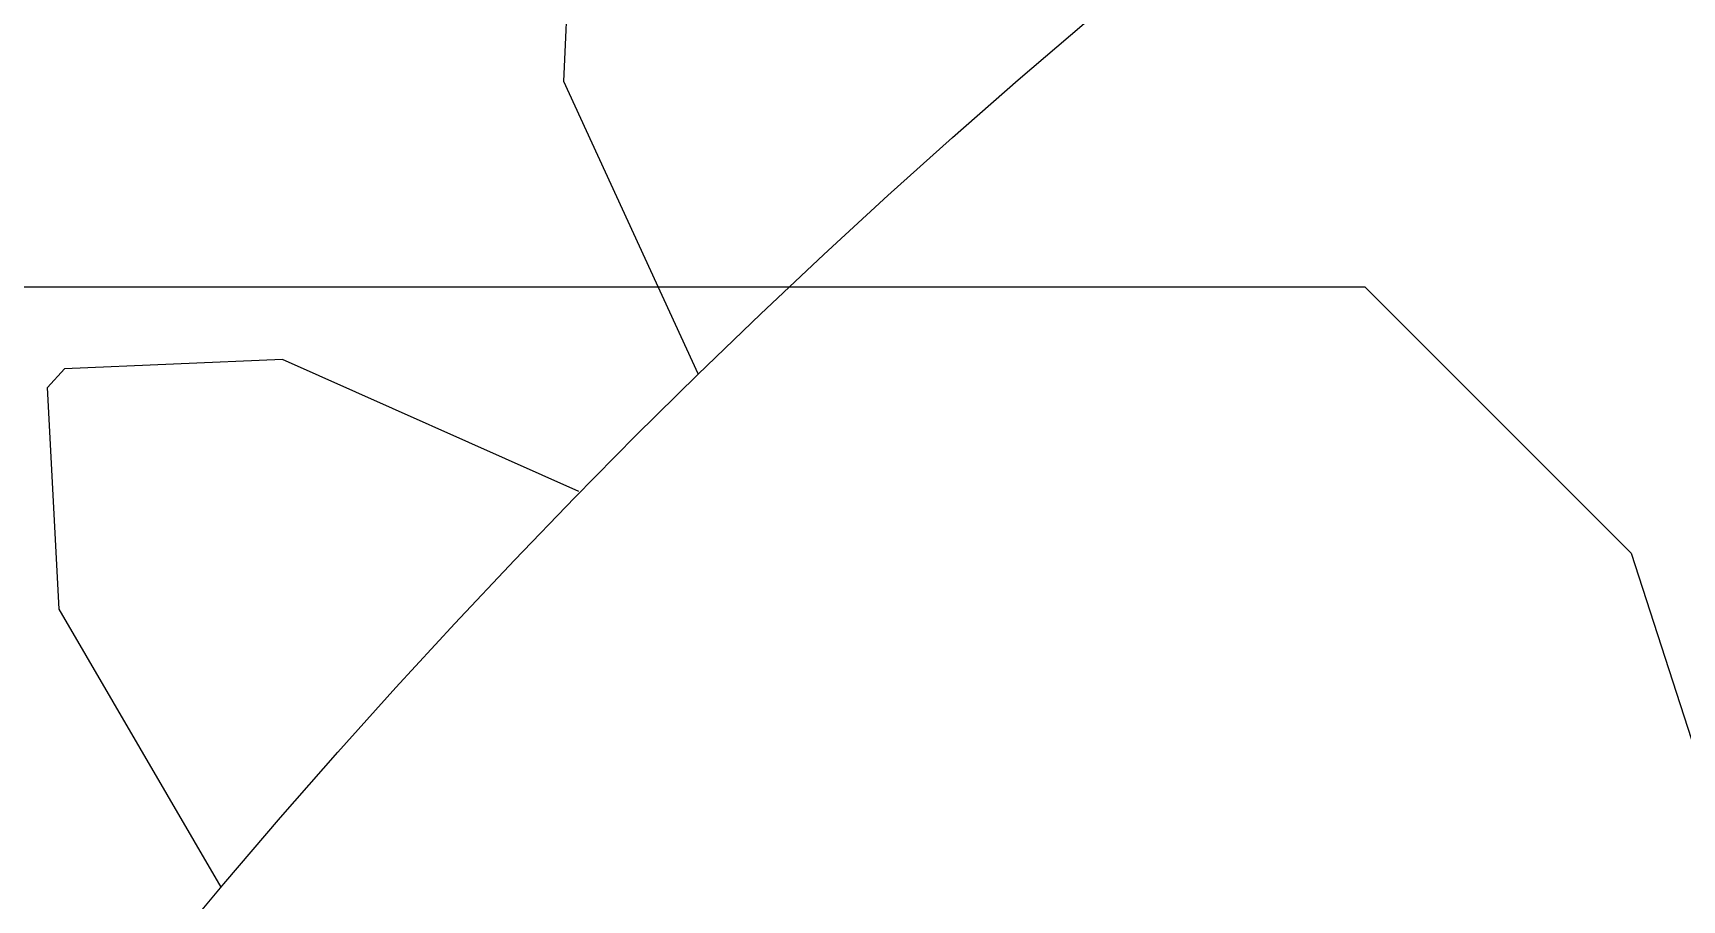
# Model space of a CAD drawing. Extents: x -381 to 213, y -63 to 250.
# Drawn here: x -167.47 to -153.25, y 52.83 to 60.31 of the extents above; entities that cross this region are included whole.
import ezdxf

# ---------------------------------------------------------------- set-up
doc = ezdxf.new("R2010")
doc.units = 0
doc.header["$MEASUREMENT"] = 0
doc.linetypes.add('K5LT65535', pattern=[0])
doc.linetypes.add('K5LT_BASIC', pattern=[0])
doc.layers.add('Системный слой', color=7, linetype='Continuous')

# ---------------------------------------------------------------- blocks, each defined once
blk = doc.blocks.new('*U')
at = {"layer": 'Системный слой', "color": 5, "linetype": 'K5LT_BASIC'}
blk.add_line((44.721, 50.615), (44.866, 50.776), dxfattribs=at)
blk.add_line((44.721, 50.615), (44.866, 50.776), dxfattribs=at)
for points in [[(50.332, 50.731), (49.174, 53.252), (49.259, 55.164)], [(50.332, 50.731), (49.174, 53.252), (49.259, 55.164)], [(49.303, 49.718), (46.747, 50.854), (44.866, 50.776)], [(49.303, 49.718), (46.747, 50.854), (44.866, 50.776)], [(46.217, 46.306), (44.821, 48.703), (44.721, 50.615)], [(46.217, 46.306), (44.821, 48.703), (44.721, 50.615)]]:
    blk.add_lwpolyline(points, dxfattribs=at)
blk = doc.blocks.new('*F')
at = {"layer": 'Системный слой', "color": 5, "linetype": 'K5LT65535'}
blk.add_lwpolyline([(64.596, 15.692), (64.596, 19.329), (62.012, 19.329), (59.428, 45.933), (-51.102, 45.933), (-51.102, 49.761), (-44.02, 51.483), (56.079, 51.483), (58.376, 49.186), (59.428, 45.933)], dxfattribs=at)
at = {"layer": 'Системный слой', "color": 5, "linetype": 'K5LT_BASIC'}
blk.add_circle((94.013, 5.981), 62.534, dxfattribs=at)
blk.add_circle((94.013, 5.981), 62.534, dxfattribs=at)
at = {"layer": 'Системный слой'}
blk.add_blockref('*U', (0, 0), dxfattribs=at)
blk.add_blockref('*U', (0, 0), dxfattribs=at)
blk.add_blockref('*U', (0, 0), dxfattribs=at)
blk.add_blockref('*U', (0, 0), dxfattribs=at)
blk.add_blockref('*U', (0, 0), dxfattribs=at)
blk.add_blockref('*U', (0, 0), dxfattribs=at)
blk.add_blockref('*U', (0, 0), dxfattribs=at)
blk.add_blockref('*U', (0, 0), dxfattribs=at)
blk.add_blockref('*U', (0, 0), dxfattribs=at)
blk.add_blockref('*U', (0, 0), dxfattribs=at)
blk.add_blockref('*U', (0, 0), dxfattribs=at)
blk.add_blockref('*U', (0, 0), dxfattribs=at)
blk.add_blockref('*U', (0, 0), dxfattribs=at)
blk.add_blockref('*U', (0, 0), dxfattribs=at)
blk.add_blockref('*U', (0, 0), dxfattribs=at)
blk.add_blockref('*U', (0, 0), dxfattribs=at)
blk.add_blockref('*U', (0, 0), dxfattribs=at)
blk.add_blockref('*U', (0, 0), dxfattribs=at)
blk.add_blockref('*U', (0, 0), dxfattribs=at)
blk.add_blockref('*U', (0, 0), dxfattribs=at)
blk.add_blockref('*U', (0, 0), dxfattribs=at)
blk.add_blockref('*U', (0, 0), dxfattribs=at)
blk.add_blockref('*U', (0, 0), dxfattribs=at)
blk.add_blockref('*U', (0, 0), dxfattribs=at)
blk.add_blockref('*U', (0, 0), dxfattribs=at)
blk.add_blockref('*U', (0, 0), dxfattribs=at)
blk.add_blockref('*U', (0, 0), dxfattribs=at)
blk.add_blockref('*U', (0, 0), dxfattribs=at)
blk.add_blockref('*U', (0, 0), dxfattribs=at)
blk.add_blockref('*U', (0, 0), dxfattribs=at)
blk.add_blockref('*U', (0, 0), dxfattribs=at)
blk.add_blockref('*U', (0, 0), dxfattribs=at)
blk.add_blockref('*U', (0, 0), dxfattribs=at)
blk.add_blockref('*U', (0, 0), dxfattribs=at)
blk.add_blockref('*U', (0, 0), dxfattribs=at)
blk.add_blockref('*U', (0, 0), dxfattribs=at)
blk.add_blockref('*U', (0, 0), dxfattribs=at)
blk.add_blockref('*U', (0, 0), dxfattribs=at)
blk.add_blockref('*U', (0, 0), dxfattribs=at)
blk.add_blockref('*U', (0, 0), dxfattribs=at)
blk.add_blockref('*U', (0, 0), dxfattribs=at)
blk.add_blockref('*U', (0, 0), dxfattribs=at)
blk.add_blockref('*U', (0, 0), dxfattribs=at)
blk.add_blockref('*U', (0, 0), dxfattribs=at)
blk.add_blockref('*U', (0, 0), dxfattribs=at)
blk.add_blockref('*U', (0, 0), dxfattribs=at)
blk.add_blockref('*U', (0, 0), dxfattribs=at)
blk.add_blockref('*U', (0, 0), dxfattribs=at)
blk.add_blockref('*U', (0, 0), dxfattribs=at)
blk.add_blockref('*U', (0, 0), dxfattribs=at)
blk.add_blockref('*U', (0, 0), dxfattribs=at)
blk.add_blockref('*U', (0, 0), dxfattribs=at)
blk.add_blockref('*U', (0, 0), dxfattribs=at)
blk.add_blockref('*U', (0, 0), dxfattribs=at)
blk.add_blockref('*U', (0, 0), dxfattribs=at)
blk.add_blockref('*U', (0, 0), dxfattribs=at)
blk.add_blockref('*U', (0, 0), dxfattribs=at)
blk.add_blockref('*U', (0, 0), dxfattribs=at)
blk.add_blockref('*U', (0, 0), dxfattribs=at)
blk.add_blockref('*U', (0, 0), dxfattribs=at)
blk.add_blockref('*U', (0, 0), dxfattribs=at)
blk.add_blockref('*U', (0, 0), dxfattribs=at)
blk.add_blockref('*U', (0, 0), dxfattribs=at)
blk.add_blockref('*U', (0, 0), dxfattribs=at)
blk.add_blockref('*U', (0, 0), dxfattribs=at)
blk.add_blockref('*U', (0, 0), dxfattribs=at)
blk.add_blockref('*U', (0, 0), dxfattribs=at)
blk.add_blockref('*U', (0, 0), dxfattribs=at)
blk.add_blockref('*U', (0, 0), dxfattribs=at)
blk.add_blockref('*U', (0, 0), dxfattribs=at)
blk.add_blockref('*U', (0, 0), dxfattribs=at)
blk.add_blockref('*U', (0, 0), dxfattribs=at)
blk.add_blockref('*U', (0, 0), dxfattribs=at)
blk.add_blockref('*U', (0, 0), dxfattribs=at)
blk.add_blockref('*U', (0, 0), dxfattribs=at)
blk.add_blockref('*U', (0, 0), dxfattribs=at)
blk.add_blockref('*U', (0, 0), dxfattribs=at)
blk.add_blockref('*U', (0, 0), dxfattribs=at)
blk.add_blockref('*U', (0, 0), dxfattribs=at)
blk.add_blockref('*U', (0, 0), dxfattribs=at)
blk.add_blockref('*U', (0, 0), dxfattribs=at)
blk.add_blockref('*U', (0, 0), dxfattribs=at)
blk.add_blockref('*U', (0, 0), dxfattribs=at)
blk.add_blockref('*U', (0, 0), dxfattribs=at)
blk.add_blockref('*U', (0, 0), dxfattribs=at)
blk.add_blockref('*U', (0, 0), dxfattribs=at)
blk.add_blockref('*U', (0, 0), dxfattribs=at)
blk.add_blockref('*U', (0, 0), dxfattribs=at)
blk.add_blockref('*U', (0, 0), dxfattribs=at)
blk.add_blockref('*U', (0, 0), dxfattribs=at)
blk.add_blockref('*U', (0, 0), dxfattribs=at)
blk.add_blockref('*U', (0, 0), dxfattribs=at)
blk.add_blockref('*U', (0, 0), dxfattribs=at)
blk.add_blockref('*U', (0, 0), dxfattribs=at)
blk.add_blockref('*U', (0, 0), dxfattribs=at)
blk.add_blockref('*U', (0, 0), dxfattribs=at)
blk.add_blockref('*U', (0, 0), dxfattribs=at)
blk.add_blockref('*U', (0, 0), dxfattribs=at)
blk.add_blockref('*U', (0, 0), dxfattribs=at)
blk.add_blockref('*U', (0, 0), dxfattribs=at)
blk.add_blockref('*U', (0, 0), dxfattribs=at)
blk.add_blockref('*U', (0, 0), dxfattribs=at)
blk.add_blockref('*U', (0, 0), dxfattribs=at)
blk.add_blockref('*U', (0, 0), dxfattribs=at)
blk.add_blockref('*U', (0, 0), dxfattribs=at)
blk.add_blockref('*U', (0, 0), dxfattribs=at)
blk.add_blockref('*U', (0, 0), dxfattribs=at)
blk.add_blockref('*U', (0, 0), dxfattribs=at)
blk.add_blockref('*U', (0, 0), dxfattribs=at)
blk.add_blockref('*U', (0, 0), dxfattribs=at)
blk.add_blockref('*U', (0, 0), dxfattribs=at)
blk.add_blockref('*U', (0, 0), dxfattribs=at)
blk.add_blockref('*U', (0, 0), dxfattribs=at)
blk.add_blockref('*U', (0, 0), dxfattribs=at)
blk.add_blockref('*U', (0, 0), dxfattribs=at)
blk.add_blockref('*U', (0, 0), dxfattribs=at)
blk.add_blockref('*U', (0, 0), dxfattribs=at)
blk.add_blockref('*U', (0, 0), dxfattribs=at)
blk.add_blockref('*U', (0, 0), dxfattribs=at)
blk.add_blockref('*U', (0, 0), dxfattribs=at)
blk.add_blockref('*U', (0, 0), dxfattribs=at)
blk.add_blockref('*U', (0, 0), dxfattribs=at)
blk.add_blockref('*U', (0, 0), dxfattribs=at)
blk.add_blockref('*U', (0, 0), dxfattribs=at)
blk.add_blockref('*U', (0, 0), dxfattribs=at)
blk.add_blockref('*U', (0, 0), dxfattribs=at)
blk.add_blockref('*U', (0, 0), dxfattribs=at)
blk.add_blockref('*U', (0, 0), dxfattribs=at)
blk.add_blockref('*U', (0, 0), dxfattribs=at)
blk.add_blockref('*U', (0, 0), dxfattribs=at)
blk.add_blockref('*U', (0, 0), dxfattribs=at)
blk.add_blockref('*U', (0, 0), dxfattribs=at)
blk.add_blockref('*U', (0, 0), dxfattribs=at)
blk.add_blockref('*U', (0, 0), dxfattribs=at)
blk.add_blockref('*U', (0, 0), dxfattribs=at)
blk.add_blockref('*U', (0, 0), dxfattribs=at)
blk.add_blockref('*U', (0, 0), dxfattribs=at)
blk.add_blockref('*U', (0, 0), dxfattribs=at)
blk.add_blockref('*U', (0, 0), dxfattribs=at)
blk.add_blockref('*U', (0, 0), dxfattribs=at)
blk.add_blockref('*U', (0, 0), dxfattribs=at)
blk.add_blockref('*U', (0, 0), dxfattribs=at)
blk.add_blockref('*U', (0, 0), dxfattribs=at)
blk.add_blockref('*U', (0, 0), dxfattribs=at)
blk.add_blockref('*U', (0, 0), dxfattribs=at)
blk.add_blockref('*U', (0, 0), dxfattribs=at)
blk.add_blockref('*U', (0, 0), dxfattribs=at)
blk.add_blockref('*U', (0, 0), dxfattribs=at)
blk.add_blockref('*U', (0, 0), dxfattribs=at)
blk.add_blockref('*U', (0, 0), dxfattribs=at)
blk.add_blockref('*U', (0, 0), dxfattribs=at)
blk.add_blockref('*U', (0, 0), dxfattribs=at)
blk.add_blockref('*U', (0, 0), dxfattribs=at)
blk.add_blockref('*U', (0, 0), dxfattribs=at)
blk.add_blockref('*U', (0, 0), dxfattribs=at)
blk.add_blockref('*U', (0, 0), dxfattribs=at)
blk.add_blockref('*U', (0, 0), dxfattribs=at)
blk.add_blockref('*U', (0, 0), dxfattribs=at)
blk.add_blockref('*U', (0, 0), dxfattribs=at)
blk.add_blockref('*U', (0, 0), dxfattribs=at)
blk.add_blockref('*U', (0, 0), dxfattribs=at)
blk.add_blockref('*U', (0, 0), dxfattribs=at)
blk.add_blockref('*U', (0, 0), dxfattribs=at)
blk.add_blockref('*U', (0, 0), dxfattribs=at)
blk.add_blockref('*U', (0, 0), dxfattribs=at)
blk.add_blockref('*U', (0, 0), dxfattribs=at)
blk.add_blockref('*U', (0, 0), dxfattribs=at)
blk.add_blockref('*U', (0, 0), dxfattribs=at)
blk.add_blockref('*U', (0, 0), dxfattribs=at)
blk.add_blockref('*U', (0, 0), dxfattribs=at)
blk.add_blockref('*U', (0, 0), dxfattribs=at)
blk.add_blockref('*U', (0, 0), dxfattribs=at)
blk.add_blockref('*U', (0, 0), dxfattribs=at)
blk.add_blockref('*U', (0, 0), dxfattribs=at)
blk.add_blockref('*U', (0, 0), dxfattribs=at)
blk.add_blockref('*U', (0, 0), dxfattribs=at)
blk.add_blockref('*U', (0, 0), dxfattribs=at)
blk.add_blockref('*U', (0, 0), dxfattribs=at)
blk.add_blockref('*U', (0, 0), dxfattribs=at)
blk.add_blockref('*U', (0, 0), dxfattribs=at)
blk.add_blockref('*U', (0, 0), dxfattribs=at)
blk.add_blockref('*U', (0, 0), dxfattribs=at)
blk.add_blockref('*U', (0, 0), dxfattribs=at)
blk.add_blockref('*U', (0, 0), dxfattribs=at)
blk.add_blockref('*U', (0, 0), dxfattribs=at)
blk.add_blockref('*U', (0, 0), dxfattribs=at)
blk.add_blockref('*U', (0, 0), dxfattribs=at)
blk.add_blockref('*U', (0, 0), dxfattribs=at)
blk.add_blockref('*U', (0, 0), dxfattribs=at)
blk.add_blockref('*U', (0, 0), dxfattribs=at)
blk.add_blockref('*U', (0, 0), dxfattribs=at)
blk.add_blockref('*U', (0, 0), dxfattribs=at)
blk.add_blockref('*U', (0, 0), dxfattribs=at)
blk.add_blockref('*U', (0, 0), dxfattribs=at)
blk.add_blockref('*U', (0, 0), dxfattribs=at)
blk.add_blockref('*U', (0, 0), dxfattribs=at)
blk.add_blockref('*U', (0, 0), dxfattribs=at)
blk.add_blockref('*U', (0, 0), dxfattribs=at)
blk.add_blockref('*U', (0, 0), dxfattribs=at)
blk.add_blockref('*U', (0, 0), dxfattribs=at)
blk.add_blockref('*U', (0, 0), dxfattribs=at)
blk.add_blockref('*U', (0, 0), dxfattribs=at)
blk.add_blockref('*U', (0, 0), dxfattribs=at)
blk.add_blockref('*U', (0, 0), dxfattribs=at)
blk.add_blockref('*U', (0, 0), dxfattribs=at)
blk.add_blockref('*U', (0, 0), dxfattribs=at)
blk.add_blockref('*U', (0, 0), dxfattribs=at)

msp = doc.modelspace()

# ---------------------------------------------------------------- block references
at = {"layer": 'Системный слой'}
msp.add_blockref('*F', (-212.068, 6.637), dxfattribs=at)

doc.saveas('drawing.dxf')
